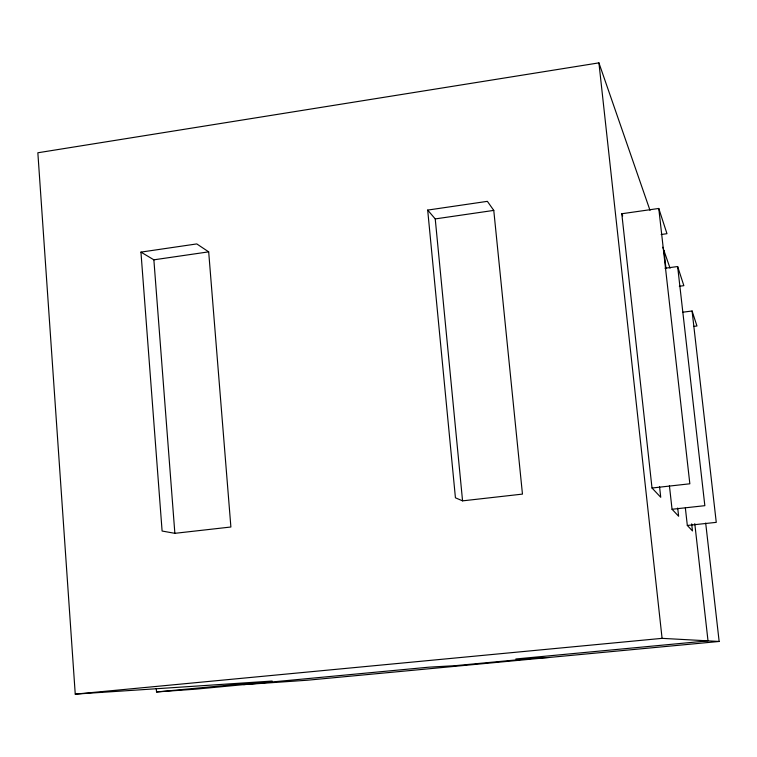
<?xml version="1.0" encoding="UTF-8"?>
<svg xmlns="http://www.w3.org/2000/svg" width="757" height="757" viewBox="0 0 757 757"><rect width="100%" height="100%" fill="white"/><g stroke="black" fill="none" stroke-linecap="round" stroke-linejoin="round"><path stroke-width="1.14" d="M650.017 210.361L598.919 62.869L37.85 152.772L75.246 694.131L272.179 681.045L156.529 691.964L156.264 688.435M140.944 252.109L196.773 243.924L208.686 251.854L230.885 527.004L174.867 533.325L162.102 531.036L140.944 252.109L153.87 259.821L208.686 251.854M427.686 210.086L487.376 201.343L493.772 210.399L522.462 494.103L462.565 500.86L455.43 497.803L427.686 210.086L435.237 218.915L462.565 500.86M435.237 218.915L493.772 210.399M659.565 486.732L660.729 497.264L652.014 488.019L621.79 213.748L658.77 208.459L666.974 233.695L661.154 234.509M665.006 268.252L677.638 266.53L683.855 285.663L679.332 286.269M682.984 312.187L692.087 310.995L696.96 325.993L693.563 326.428M652.014 488.019L689.845 483.789L658.77 208.459M669.425 485.776L672.046 509.262L704.843 505.676L677.638 266.53M685.35 507.9L687.328 525.462L716.264 522.358L692.087 310.995M75.246 694.131L662.082 638.35L719.15 641.463L705.694 523.078M536.164 658.041L455.364 665.658L429.105 667.154L195.524 689.173L156.529 691.964M719.15 641.463L307.408 680.212L243.659 684.64M549.374 657.445L515.839 658.978L708.013 640.857L694.784 523.655M672.046 509.262L678.622 516.236L677.704 508.023M687.328 525.462L692.466 530.912L691.671 523.891M621.79 213.748L622.689 215.906M662.791 247.227L670.059 268.205M663.955 250.576L665.942 268.158M598.919 62.869L662.082 638.35M153.87 259.821L174.867 533.325"/></g></svg>
